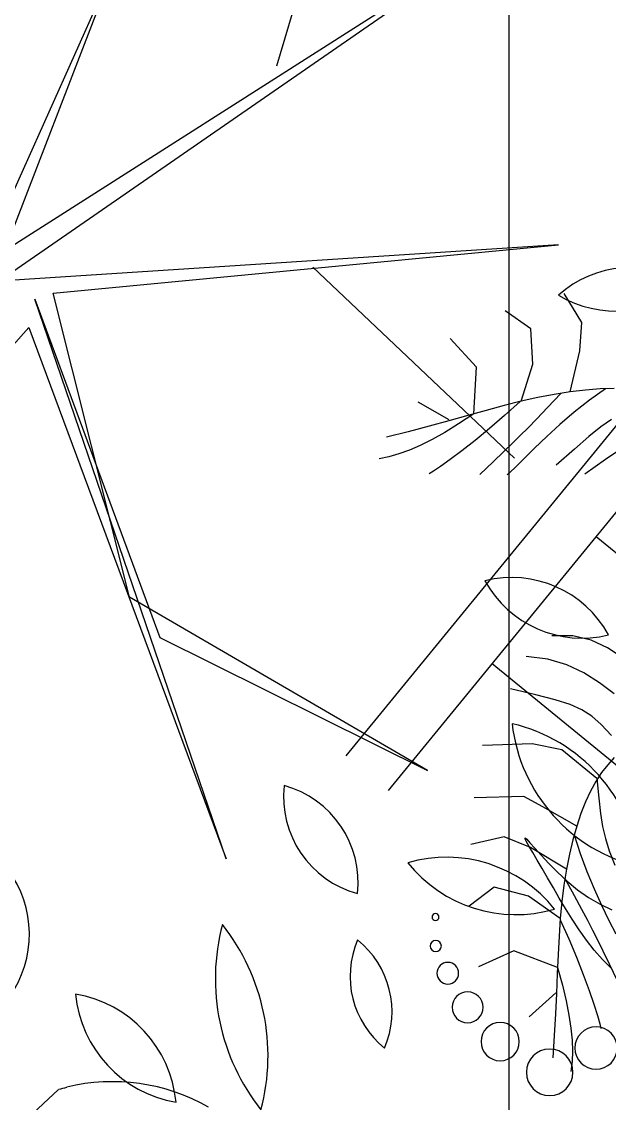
# Model space of a CAD drawing. Header units: millimetres. Extents: x -1030105 to 906887, y -616134 to 1220667.
# Drawn here: x -77280 to -76207, y 531583 to 533559 of the extents above; entities that cross this region are included whole.
import ezdxf
from ezdxf.enums import TextEntityAlignment as Align

# ---------------------------------------------------------------- set-up
doc = ezdxf.new("R2010")
doc.units = ezdxf.units.MM
doc.header["$MEASUREMENT"] = 0
doc.linetypes.add('CENTER', pattern=[2, 1.25, -0.25, 0.25, -0.25])
doc.linetypes.add('DASH', pattern=[0.35, 0.25, -0.1])
doc.layers.add('A-Furniture', color=143, linetype='Continuous')
doc.layers.add('A-Tree', color=98, linetype='Continuous')
doc.styles.add('Arial_Bold', font='arialbd.ttf')

# ---------------------------------------------------------------- blocks, each defined once
blk = doc.blocks.new('FUR')
at = {"layer": 'A-Furniture'}
for points in [[(-33916, 30608), (-33944.5, 30609.5), (-37418.5, 29102), (-37726.5, 27054), (-37216.5, 25233), (-37626.5, 21209), (-38739.5, 18856.5), (-41860, 14803.1), (-43043.2, 12422.3), (-43017.5, 9941.5), (-40833.5, 8087), (-38107, 9497.5), (-38274.5, 11476.5), (-38397.8, 13212.3), (-37305, 13750.5), (-34500, 13496.5), (-32540.5, 14865.5), (-32374, 19056), (-32479, 20125.5), (-32318, 21223.5), (-30829.5, 21995.5), (-30222, 22657.5), (-30469, 23962.5), (-31626.5, 24580.5), (-32324.5, 25527.5), (-32040.5, 28029), (-32099.5, 29098.5), (-33295, 30496), (-33916, 30608)], [(-29660.9, 8668.4), (-30240.5, 7440.5), (-31632.5, 6036), (-34068.5, 7621), (-33355.5, 10423), (-32253.5, 12656), (-31698.5, 16985.4)]]:
    blk.add_spline(points, degree=3, dxfattribs=at)
at = {"layer": 'A-Furniture', "color": 8, "linetype": 'DASH', "ltscale": 50}
blk.add_spline([(-36646, 29577.5), (-37284.5, 28277.5), (-36676, 26342), (-36463, 23656.5), (-37614.5, 20053), (-40425.5, 16182), (-42274, 13633.5), (-42830.5, 10964), (-42047, 9112), (-39697.5, 8972), (-38258, 10282.5), (-39334, 12606), (-37866.5, 13929), (-35698, 13970.5), (-34500.5, 13942.5), (-32416, 18555.5), (-32464, 21915.5), (-30663, 22279), (-30458.5, 23387), (-31963.5, 24634), (-33009, 26390), (-32199.5, 28680), (-33338.5, 30308), (-34838.5, 30477), (-36023, 30096.5), (-36646, 29577.5)], degree=3, dxfattribs=at)
blk.add_open_spline([(-56447, -6097), (-55194.8, -4879.4), (-50278.9, -2284.6), (-42421.5, -5454.8), (-32732.5, -11254), (-23302, -9202), (-18024, -504.5), (-16595.5, 8921.5), (-19600.3, 15918.3), (-21321.2, 18705.6), (-21789.7, 19345)], degree=3, knots=[32574.726206, 32574.726206, 32574.726206, 32574.726206, 37697.741245, 48060.131859, 55585.251958, 69452.989742, 76151.422264, 84447.837047, 94470.773244, 98031.734889, 98031.734889, 98031.734889, 98031.734889], dxfattribs=at)
at = {"layer": 'A-Furniture'}
blk.add_open_spline([(-29679.2, 8676.4), (-29722.6, 8576.2), (-29765.9, 8476.1), (-29896.7, 8178.8), (-29986.5, 7981), (-30102.3, 7747.6), (-30118.8, 7714.7), (-30169.2, 7615.8), (-30204, 7549.5), (-30251.2, 7462.5), (-30262.3, 7442.1), (-30284.9, 7401.2), (-30296.3, 7380.8), (-30331, 7319.4), (-30354.6, 7278.4), (-30427.1, 7156), (-30477.6, 7074.8), (-30599.8, 6890.7), (-30673.2, 6789.1), (-30828.1, 6598.1), (-30909.5, 6508.7), (-31058.9, 6368.3), (-31125.1, 6313.3), (-31262.2, 6215.8), (-31333, 6173.3), (-31464.4, 6110.3), (-31524.1, 6087.2), (-31602.8, 6064.1), (-31620.5, 6059.4), (-31673.2, 6046.8), (-31708.7, 6040.1), (-31816.8, 6025), (-31890.9, 6021.5), (-32041.6, 6026.8), (-32118.2, 6035.6), (-32272.6, 6064.4), (-32350.4, 6084.4), (-32506.1, 6134.8), (-32583.9, 6165), (-32781, 6254.2), (-32899.3, 6319.6), (-33127.9, 6468.6), (-33238.2, 6552.2), (-33445.8, 6733.7), (-33543.2, 6831.5), (-33720.3, 7037.3), (-33799.9, 7145.2), (-33925.8, 7349.1), (-33975.3, 7444.1), (-34028.4, 7570.8), (-34040.4, 7601.6), (-34062.3, 7663.4), (-34072.3, 7694.3), (-34099.3, 7787.3), (-34113.6, 7849.6), (-34140.9, 8008.4), (-34149.2, 8105.3), (-34150.9, 8299.9), (-34144.4, 8397.6), (-34118.6, 8593.4), (-34099.4, 8691.6), (-34050.3, 8888), (-34020.3, 8986.2), (-33933, 9236.4), (-33869.5, 9388.1), (-33729.3, 9689.6), (-33652.6, 9839.4), (-33493.8, 10135.7), (-33411.6, 10282.2), (-33249.4, 10570.9), (-33169.4, 10712.9), (-32948.8, 11108.9), (-32812.2, 11359.5), (-32559.3, 11860.6), (-32442.8, 12111.1), (-32319, 12420.9), (-32297.9, 12475.5), (-32260.9, 12575.2), (-32244.7, 12620.2), (-32213.3, 12710.6), (-32198, 12756), (-32153.7, 12892.7), (-32126.1, 12984.6), (-32048.3, 13262.3), (-32003.5, 13450.2), (-31887.6, 14015.2), (-31833.6, 14398.9), (-31755.3, 15178), (-31730.9, 15573.3), (-31698.5, 16307.8), (-31688.5, 16646.3), (-31678.5, 16984.8)], degree=3, knots=[0, 0, 0, 0, 336.83379, 336.83379, 997.889882, 997.889882, 1106.073127, 1106.073127, 1322.439616, 1322.439616, 1388.499151, 1388.499151, 1454.558686, 1454.558686, 1586.677756, 1586.677756, 1850.915896, 1850.915896, 2199.852482, 2199.852482, 2548.789068, 2548.789068, 2809.561326, 2809.561326, 3070.333583, 3070.333583, 3277.331374, 3277.331374, 3336.510565, 3336.510565, 3452.983574, 3452.983574, 3686.886496, 3686.886496, 3920.789419, 3920.789419, 4154.692341, 4154.692341, 4388.595264, 4388.595264, 4752.463229, 4752.463229, 5116.331194, 5116.331194, 5480.199159, 5480.199159, 5844.067124, 5844.067124, 6148.886915, 6148.886915, 6246.583121, 6246.583121, 6344.279326, 6344.279326, 6539.671737, 6539.671737, 6841.233714, 6841.233714, 7142.79569, 7142.79569, 7444.357667, 7444.357667, 7745.919643, 7745.919643, 8213.042111, 8213.042111, 8680.16458, 8680.16458, 9147.287048, 9147.287048, 9614.409516, 9614.409516, 10463.170966, 10463.170966, 11311.932416, 11311.932416, 11492.812225, 11492.812225, 11640.504318, 11640.504318, 11788.19641, 11788.19641, 12083.580595, 12083.580595, 12674.348965, 12674.348965, 13838.516737, 13838.516737, 15002.684509, 15002.684509, 15987.787285, 15987.787285, 15987.787285, 15987.787285], dxfattribs=at)
blk = doc.blocks.new('CAYMB 10')
at = {"layer": 'A-Tree', "color": 8}
blk.add_line((516.8, 194.1), (628.9, 299.2), dxfattribs=at)
for centre, radius, start, end in [((-209.9, 3822.6), 3621.7, 283.398, 283.5483), ((690.6, 85.4), 222.6, 60.4468, 103.5483)]:
    blk.add_arc(centre, radius, start, end, dxfattribs=at)
blk = doc.blocks.new('12PPLT11')
at = {"color": 0, "linetype": 'ByBlock'}
for p, q in [((0.16355, 0.12904), (0.19404, 0.23106)), ((0.00164, 0.00356), (0.2866, 0.20057)), ((0.2866, 0.20057), (0.00516, 0.02115)), ((0.07083, 0.19119), (-0.0054, 0.02115)), ((0.00516, 0.02115), (0.07083, 0.19119)), ((0.32764, 0.02467), (0.00164, 0.00356)), ((0.0333, -0.00348), (0.32764, 0.02467)), ((0.18466, 0.01177), (0.30192, -0.09964)), ((0.07786, -0.18056), (0.0333, -0.00348)), ((0.02275, -0.007), (0.09545, -0.20401)), ((0.13415, -0.33301), (0.02275, -0.007)), ((-0.06755, -0.12075), (0.01923, -0.02341)), ((0.01923, -0.02341), (0.13415, -0.33301)), ((0.25142, -0.28141), (0.07786, -0.18056)), ((0.09545, -0.20401), (0.25142, -0.28141))]:
    blk.add_line(p, q, dxfattribs=at)
for centre, radius, start, end in [((0.37037, -0.05345), 0.06502, 58.87476, 131.21352), ((0.36114, 0.05113), 0.06502, 238.87476, 311.21352), ((0.3003, -0.23353), 0.06443, 28.80716, 103.91988), ((0.34126, -0.13994), 0.06443, 208.80716, 283.91988), ((0.27859, -0.34848), 0.09679, 6.54869, 76.89113), ((0.3967, -0.24318), 0.09679, 186.54869, 256.89113), ((0.22611, -0.29669), 0.05859, 173.64998, 254.65144), ((0.15237, -0.34671), 0.05859, 353.64998, 74.65144), ((0.26237, -0.41258), 0.0806, 38.69621, 106.24154), ((-0.04323, -0.37688), 0.06279, 328.78766, 41.59771), ((0.30274, -0.2848), 0.0806, 218.69621, 286.24154), ((0.25115, -0.40268), 0.12334, 165.20711, 218.32175), ((0.03513, -0.44766), 0.12334, 345.20711, 38.32175), ((0.25987, -0.40133), 0.05362, 156.77542, 231.28797), ((0.17707, -0.42202), 0.05362, 336.77542, 51.28797), ((0.03472, -0.48119), 0.0705, 5.31956, 80.41897), ((0.11665, -0.40514), 0.0705, 185.31956, 260.41897)]:
    blk.add_arc(centre, radius, start, end, dxfattribs=at)
blk = doc.blocks.new('CAY8')
at = {"color": 0, "linetype": 'ByBlock'}
for p, q in [((-571.53, 468.72), (-562.77, 484.66)), ((-547.9, 478.76), (-544.18, 486.08)), ((-552.24, 471.48), (-547.9, 478.76)), ((-589.43, 438.98), (-596.9, 467.08)), ((-580.17, 453.55), (-571.53, 468.72)), ((-557.34, 464.08), (-552.24, 471.48)), ((-563.36, 456.44), (-557.34, 464.08)), ((-636.57, 428.62), (-653.56, 455.29)), ((-588.61, 439.06), (-580.17, 453.55)), ((-570.42, 448.43), (-563.36, 456.44)), ((-578.67, 439.91), (-570.42, 448.43)), ((-550.89, 436.1), (-545.65, 440.69)), ((-545.65, 440.69), (-542.85, 443.44)), ((-596.79, 425.17), (-588.61, 439.06)), ((-588.27, 430.76), (-578.67, 439.91)), ((-558.32, 429.97), (-550.89, 436.1)), ((-599.34, 420.83), (-636.57, 428.62)), ((-604.64, 411.79), (-596.79, 425.17)), ((-599.34, 420.83), (-588.27, 430.76)), ((-567.65, 422.63), (-558.32, 429.97)), ((-678.07, 393.78), (-686.88, 417.78)), ((-590.94, 405.48), (-578.61, 414.36)), ((-578.61, 414.36), (-567.65, 422.63)), ((-612.09, 398.83), (-604.64, 411.79)), ((-604.35, 396.3), (-590.94, 405.48)), ((-619.08, 386.22), (-612.09, 398.83)), ((-565.66, 395.62), (-552.83, 403.51)), ((-650.77, 384.91), (-678.07, 393.78)), ((-618.58, 387.12), (-604.35, 396.3)), ((-584.25, 384.33), (-575.82, 389.41)), ((-575.82, 389.41), (-565.66, 395.62)), ((-619.08, 386.22), (-650.77, 384.91)), ((-625.54, 373.86), (-619.08, 386.22)), ((-599.72, 375.35), (-591.9, 379.82)), ((-591.9, 379.82), (-584.25, 384.33)), ((-565.38, 377.42), (-558.25, 381.82)), ((-693.68, 355.05), (-712.89, 374.89)), ((-631.4, 361.69), (-625.54, 373.86)), ((-619.64, 364.29), (-608.65, 370.35)), ((-608.65, 370.35), (-599.72, 375.35)), ((-584.97, 365.88), (-574.42, 372.1)), ((-574.42, 372.1), (-565.38, 377.42)), ((-636.65, 349.74), (-631.4, 361.69)), ((-633.64, 356.6), (-619.64, 364.29)), ((-596.63, 358.8), (-584.97, 365.88)), ((-670.95, 350.68), (-693.68, 355.05)), ((-609.01, 350.91), (-596.63, 358.8)), ((-636.65, 349.74), (-670.95, 350.68)), ((-641.28, 338.06), (-636.65, 349.74)), ((-621.72, 342.22), (-609.01, 350.91)), ((-592.64, 334.37), (-576.03, 345.52)), ((-351.64, 306), (-340.15, 344.76)), ((-645.27, 326.71), (-641.28, 338.06)), ((-634.35, 332.78), (-621.72, 342.22)), ((-308.55, 301.69), (-297.06, 340.45)), ((-648.61, 315.72), (-645.27, 326.71)), ((-646.51, 322.62), (-634.35, 332.78)), ((-605.48, 325.54), (-592.64, 334.37)), ((-421.54, 311.33), (-419.15, 328.97)), ((-391.03, 313.6), (-390.43, 334.71)), ((-272.64, 308.87), (-259.72, 333.27)), ((-623.62, 311.45), (-615.5, 318.17)), ((-615.5, 318.17), (-605.48, 325.54)), ((-590.78, 307.61), (-574.94, 321)), ((-230.99, 306), (-210.88, 321.79)), ((-445.23, 296.57), (-440.7, 313.18)), ((-421.1, 295.19), (-421.54, 311.33)), ((-391.16, 297.27), (-391.03, 313.6)), ((-269.77, 285.9), (-272.64, 308.87)), ((-603.01, 297.09), (-590.78, 307.61)), ((-353.08, 281.6), (-351.64, 306)), ((-304.24, 284.47), (-308.55, 301.69)), ((-230.99, 277.29), (-230.99, 306)), ((-185.02, 277.29), (-164.91, 301.69)), ((-445.75, 281.34), (-445.23, 296.57)), ((-418.36, 280.16), (-421.1, 295.19)), ((-390.53, 284.53), (-391.16, 297.27)), ((-275.46, 291.78), (-276.22, 291.99)), ((-276.22, 291.99), (-275.57, 290.51)), ((-273.44, 290.06), (-275.46, 291.78)), ((-388.87, 274.17), (-390.53, 284.53)), ((-296.12, 253.86), (-304.24, 284.47)), ((-275.57, 290.51), (-273.44, 287.2)), ((-270.29, 287.04), (-273.44, 290.06)), ((-273.44, 287.2), (-270.09, 282.21)), ((-266.18, 282.92), (-270.29, 287.04)), ((-270.09, 282.21), (-265.84, 275.77)), ((-260.07, 253), (-269.77, 285.9)), ((-261.23, 277.9), (-266.18, 282.92)), ((-443.08, 266.85), (-445.75, 281.34)), ((-413.87, 265.87), (-418.36, 280.16)), ((-385.89, 265.01), (-388.87, 274.17)), ((-337.84, 247.95), (-353.08, 281.6)), ((-265.84, 275.77), (-261.02, 268.1)), ((-255.59, 272.19), (-261.23, 277.9)), ((-219.95, 247.56), (-230.99, 277.29)), ((-180.93, 239.47), (-185.02, 277.29)), ((-438.04, 252.48), (-443.08, 266.85)), ((-408.17, 251.93), (-413.87, 265.87)), ((-381.31, 255.85), (-385.89, 265.01)), ((-261.02, 268.1), (-255.94, 259.43)), ((-249.4, 265.97), (-255.59, 272.19)), ((-242.82, 259.41), (-249.4, 265.97)), ((-374.83, 245.49), (-381.31, 255.85)), ((-255.94, 259.43), (-250.94, 249.99)), ((-235.96, 252.57), (-242.82, 259.41)), ((-343.57, 245.43), (-335.49, 248.07)), ((-337.84, 247.95), (-322.86, 242.4)), ((-335.49, 248.07), (-326.73, 250.25)), ((-326.73, 250.25), (-317.22, 251.94)), ((-317.22, 251.94), (-307, 253.14)), ((-307, 253.14), (-296.12, 253.86)), ((-296.12, 253.86), (-284.64, 254.07)), ((-288.91, 253.99), (-275.49, 245.56)), ((-284.64, 254.07), (-272.61, 253.79)), ((-272.61, 253.79), (-260.07, 253)), ((-260.07, 253), (-247.08, 251.69)), ((-252.62, 252.25), (-240.98, 241.31)), ((-250.94, 249.99), (-246.34, 240)), ((-247.08, 251.69), (-233.7, 249.88)), ((-228.97, 245.44), (-235.96, 252.57)), ((-233.7, 249.88), (-219.95, 247.56)), ((-219.95, 247.56), (-205.79, 244.81)), ((-218.94, 247.36), (-205.81, 236.66)), ((-160.61, 235.66), (-136.19, 251.45)), ((-357.92, 238.81), (-351.02, 242.33)), ((-351.02, 242.33), (-343.57, 245.43)), ((-322.86, 242.4), (-311.03, 237.77)), ((-275.49, 245.56), (-262.61, 236.47)), ((-246.34, 240), (-242.46, 229.69)), ((-240.98, 241.31), (-231.81, 232.73)), ((-221.98, 238.02), (-228.97, 245.44)), ((-215.1, 230.33), (-221.98, 238.02)), ((-205.79, 244.81), (-191.17, 241.73)), ((-191.17, 241.73), (-176.02, 238.39)), ((-180.93, 239.47), (-168.07, 232.01)), ((-176.02, 238.39), (-160.28, 234.91)), ((-311.03, 237.77), (-301.26, 233.44)), ((-301.26, 233.44), (-292.46, 228.77)), ((-262.61, 236.47), (-250.42, 227.07)), ((-242.46, 229.69), (-239.57, 219.24)), ((-231.81, 232.73), (-224.3, 225.78)), ((-208.49, 222.37), (-215.1, 230.33)), ((-205.81, 236.66), (-192.93, 226.74)), ((-168.07, 232.01), (-156.4, 225.72)), ((-160.28, 234.91), (-143.89, 231.36)), ((-143.89, 231.36), (-126.79, 227.83)), ((-292.46, 228.77), (-283.56, 223.12)), ((-283.56, 223.12), (-273.46, 215.87)), ((-250.42, 227.07), (-239.08, 217.74)), ((-224.3, 225.78), (-217.63, 219.73)), ((-202.26, 214.15), (-208.49, 222.37)), ((-192.93, 226.74), (-180.68, 217.76)), ((-156.4, 225.72), (-145.75, 220.5)), ((-145.75, 220.5), (-135.94, 216.26)), ((-126.79, 227.83), (-108.92, 224.42)), ((-239.57, 219.24), (-237.62, 208.76)), ((-239.08, 217.74), (-228.75, 208.83)), ((-217.63, 219.73), (-210.98, 213.84)), ((-210.98, 213.84), (-203.55, 207.4)), ((-196.55, 205.68), (-202.26, 214.15)), ((-180.68, 217.76), (-169.43, 209.89)), ((-135.94, 216.26), (-126.82, 212.9)), ((-126.82, 212.9), (-118.21, 210.33)), ((-228.75, 208.83), (-219.58, 200.72)), ((-203.55, 207.4), (-194.5, 199.65)), ((-191.47, 196.95), (-196.55, 205.68)), ((-169.43, 209.89), (-159.56, 203.29)), ((-159.56, 203.29), (-151.44, 198.12)), ((-118.21, 210.33), (-109.94, 208.46)), ((-109.94, 208.46), (-101.83, 207.18)), ((-194.5, 199.65), (-183.03, 189.89)), ((-151.44, 198.12), (-145.45, 194.55)), ((-145.45, 194.55), (-141.97, 192.74))]:
    blk.add_line(p, q, dxfattribs=at)
for centre, radius in [((-195.13, 346.05), 2.82), ((-172.43, 339.75), 4.55), ((-153.51, 324.62), 8.82), ((-130.8, 301.93), 12.61), ((-110.62, 269.16), 15.59), ((-96.75, 223.79), 18.95), ((-125.54, 192.34), 17.25)]:
    blk.add_circle(centre, radius, dxfattribs=at)
blk = doc.blocks.new('CÂY')
at = {"layer": 'A-Tree', "color": 8, "ltscale": 10}
for name, p, xscale, yscale, zscale in [('12PPLT11', (11866.6, 23962.3), 3136, 3136, 3136), ('CAYMB 10', (10974.5, 22018.4), 1.6, 1.6, 1.6)]:
    blk.add_blockref(name, p, dxfattribs=dict(at, xscale=xscale, yscale=yscale, zscale=zscale))
at = {"layer": 'A-Tree', "color": 8, "ltscale": 10, "xscale": -2.242546808719635, "yscale": 2.242546808719636, "zscale": 2.242546808719635, "rotation": 75.15063776577564}
blk.add_blockref('CAY8', (13307.3, 22190), dxfattribs=at)
blk = doc.blocks.new('BỐ TRÍ LAY OUT')
at = {"layer": 'A-Furniture', "color": 3}
for name, p in [('CÂY', (4286.8, 4469.3)), ('FUR', (48783.7, 18654.7))]:
    blk.add_blockref(name, p, dxfattribs=at)
blk = doc.blocks.new('*U1487')
at = {"color": 8, "linetype": 'CENTER', "ltscale": 500}
blk.add_line((-6401.9478, 7821.1224), (-6401.9478, 8224.8976), dxfattribs=at)
at = {"style": 'Arial_Bold'}
blk.add_attdef('TRUC', text='', height=2.5, dxfattribs=at).set_placement((-6401.9478, 7811.8176), align=Align.MIDDLE_CENTER)
blk = doc.blocks.new('TRỤC')
at = {"color": 0, "xscale": 199.9999999999901, "yscale": 199.9999999999901, "zscale": 199.9999999999901}
blk.add_blockref('*U1487', (1305589.6, -1575802.3), dxfattribs=at)
blk = doc.blocks.new('BẬC THANG')
at = {"color": 0}
for p, q in [((-898.5, -6115.5), (649.5, -7382)), ((-1088.4, -6347.7), (459.5, -7614.2))]:
    blk.add_line(p, q, dxfattribs=at)
for points in [[(372.9, -4403.6), (-1355.8, -6516.5)], [(431.3, -4490.2), (-1278.4, -6579.9)]]:
    blk.add_lwpolyline(points, dxfattribs=at)
for centre, radius, start, end in [((11055.7, -9454.9), 14540.1, 139.45558, 169.10392), ((-1273.9, -6930.9), 1961.2, 173.4262, 264.2279)]:
    blk.add_arc(centre, radius, start, end, dxfattribs=at)
blk = doc.blocks.new('KIẾN TRÚC')
h = blk.add_hatch(color=9)
h.dxf.hatch_style = 1
edge = h.paths.add_edge_path(flags=16)
edge.add_line((62282, 27412), (55232.8, 27412))
edge.add_arc((32545.5, 30716.7), 22926.7, 284.53695, 351.71258, ccw=False)
edge.add_line((38300.2, 8523.9), (13217.5, 8523.9))
edge.add_arc((23753.1, 24110.8), 18813.6, 227.76772, 235.9443, ccw=False)
edge.add_arc((7788.8, 12733.4), 4187, 236.059, 322.4361, ccw=False)
edge.add_arc((13873.6, 18503.3), 12505.3, 190.83274, 227.66057, ccw=False)
edge.add_arc((25477.5, 20792.2), 24332.7, 180.68322, 190.99113, ccw=False)
edge.add_arc((3282.9, 20557.2), 2137.1, 101.0808, 181.4794, ccw=False)
edge.add_line((2872.2, 22654.5), (4986.1, 23013.1))
edge.add_arc((28039.7, 24288.4), 23088.9, 153.20143, 183.1663, ccw=False)
edge.add_arc((10232.3, 40544.6), 6483.1, 182.84011, 244.39627, ccw=False)
edge.add_arc((-6425, 39970.9), 10185.3, 1.42081, 26.70696)
edge.add_arc((10590.6, 49414.3), 9292.7, 144.71332, 211.57549, ccw=False)
edge.add_arc((-12326.2, 64090.2), 17935.6, 328.73754, 356.18995)
edge.add_arc((16735.3, 62308.6), 11181, 84.12439, 176.97619, ccw=False)
edge.add_arc((20709, 99752.5), 26473.2, 263.86537, 288.48696)
edge.add_arc((35667.4, 54479.7), 21207.1, 73.35107, 108.03024, ccw=False)
edge.add_arc((44765.5, 84516.2), 10177.4, 252.72587, 285.71301)
edge.add_arc((49659, 68416), 6655.6, 49.49954, 108.73112, ccw=False)
edge.add_arc((48035, 66009.8), 9545.5, -2.32883, 51.46764, ccw=False)
edge.add_line((57572.7, 65622), (49483.5, 65623.9))
edge.add_line((49483.5, 65623.9), (62282, 65623.9))
edge.add_line((62282, 65623.9), (62282, 27412))
h.paths.add_polyline_path([(0, 77895.5), (64428.5, 77895.5), (64428.5, -0.6), (-1.8, 0.6)])
at = {"color": 3}
for name, p in [('TRỤC', (5188.8, 8718.3)), ('BẬC THANG', (31446.2, 42857.6))]:
    blk.add_blockref(name, p, dxfattribs=at)

msp = doc.modelspace()

# ---------------------------------------------------------------- block references
at = {"color": 3}
for name, p in [('KIẾN TRÚC', (-106778.5, 495876.5)), ('BỐ TRÍ LAY OUT', (-93480.293, 504642.113))]:
    msp.add_blockref(name, p, dxfattribs=at)

doc.saveas('drawing.dxf')
